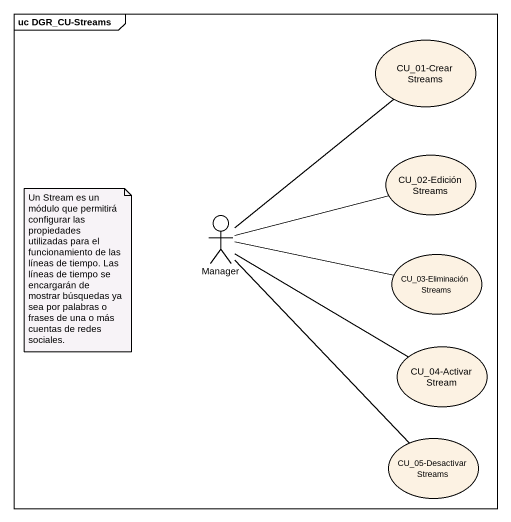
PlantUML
@startuml
mainframe uc DGR_CU-Streams
usecase "CU_01-Crear Streams" as CU_01_Crear_Streams
usecase "CU_02-Edición Streams" as CU_02_Edición_Streams
actor Manager
usecase "CU_03-Eliminación Streams" as CU_03_Eliminación_Streams
usecase "CU_04-Activar Stream" as CU_04_Activar_Stream
usecase "CU_05-Desactivar Streams" as CU_05_Desactivar_Streams
Manager -up- CU_01_Crear_Streams
Manager -right- CU_02_Edición_Streams
Manager -right- CU_03_Eliminación_Streams
Manager -right- CU_04_Activar_Stream
Manager -- CU_05_Desactivar_Streams
note as N1
  Un Stream es un módulo que permitirá configurar las propiedades utilizadas para el funcionamiento de las líneas de tiempo. Las líneas de tiempo se encargarán de mostrar búsquedas ya sea por palabras o frases de una o más cuentas de redes sociales.
end note
@enduml
